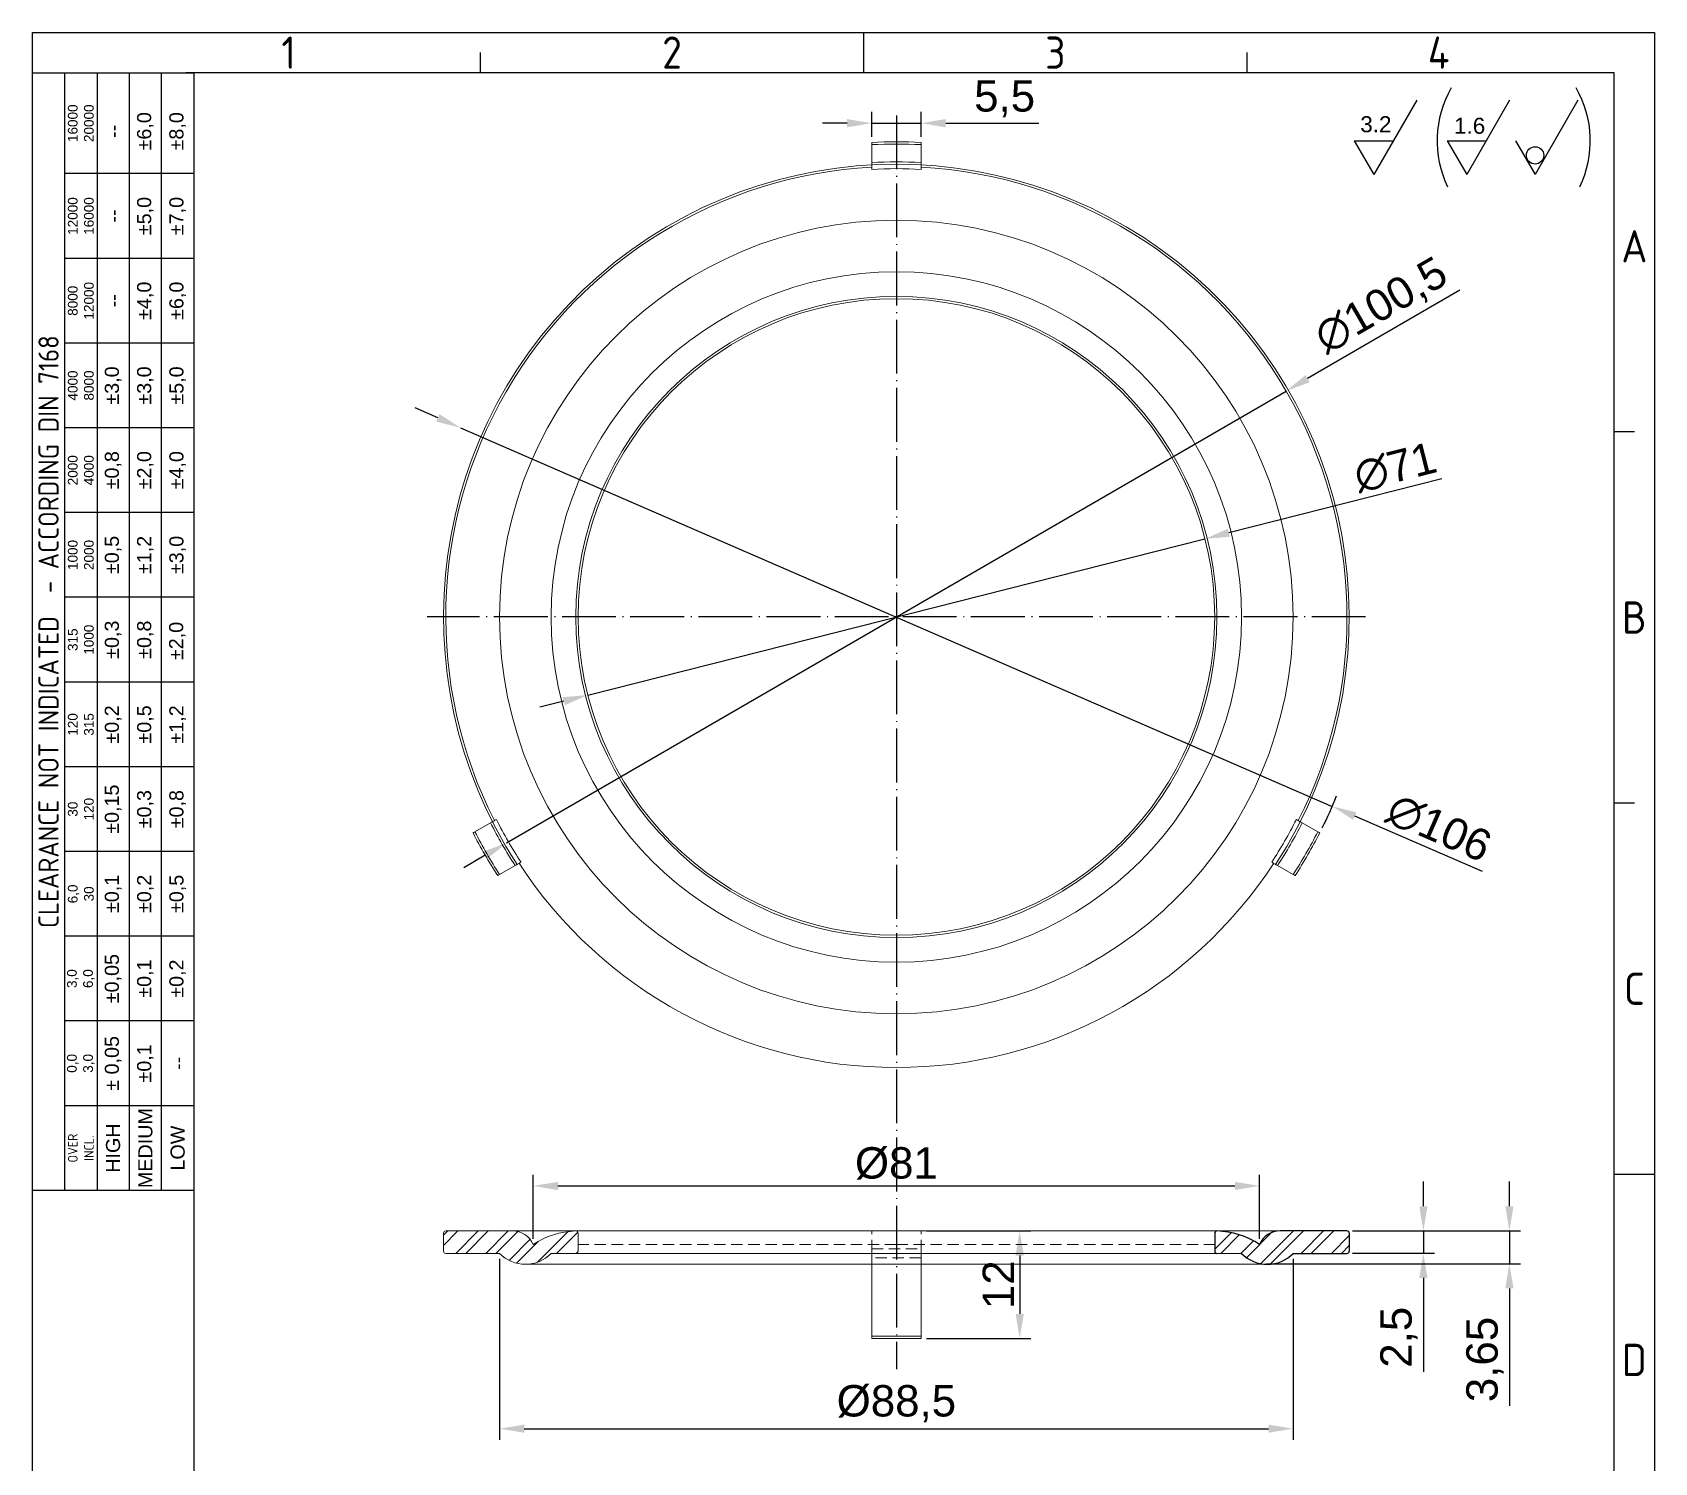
# Model space of a CAD drawing. Header units: millimetres. Extents: x 4510 to 4691, y 1198 to 1451.
# Drawn here: x 4510.4 to 4691.3, y 1291.3 to 1450.8 of the extents above; entities that cross this region are included whole.
import ezdxf
from ezdxf.enums import TextEntityAlignment as Align

# ---------------------------------------------------------------- set-up
doc = ezdxf.new("R2010")
doc.units = ezdxf.units.MM
doc.linetypes.add('ACAD_ISO04W100', pattern=[30, 24, -3, 0, -3])
doc.linetypes.add('HIDDEN', pattern=[1.905, 1.27, -0.635])
doc.layers.add('AM_4', color=1, linetype='ACAD_ISO04W100', lineweight=25)
doc.layers.add('AM_5', color=3, linetype='Continuous', lineweight=25)
doc.styles.add('ACISOTS', font='isocp.shx', dxfattribs={"height": 1})
doc.styles.get("Standard").update_dxf_attribs({"font": 'arial.ttf'})
doc.dimstyles.new('ISO-25', dxfattribs={"dimtxt": 3.5, "dimasz": 2.75, "dimexe": 1.25, "dimexo": 0.625, "dimtad": 1, "dimtxsty": 'Standard', "dimcen": 2.5, "dimadec": 0, "dimazin": 0, "dimtfac": 1, "dimtmove": 0, "dimatfit": 3, "dimfxl": 1, "dimarcsym": 0})

# ---------------------------------------------------------------- blocks, each defined once
blk = doc.blocks.new('*D18')
at = {"layer": 'AM_5', "color": 0, "lineweight": -2, "ltscale": 0.25, "transparency": 16777216}
for p, q in [((4604.03, 1439.16), (4604.03, 1441.93)), ((4609.53, 1439.16), (4609.53, 1441.93)), ((4601.28, 1440.68), (4598.53, 1440.68)), ((4604.03, 1440.68), (4609.53, 1440.68)), ((4612.28, 1440.68), (4622.67, 1440.68))]:
    blk.add_line(p, q, dxfattribs=at)
at = {"layer": 'AM_5', "color": 0, "ltscale": 0.25, "transparency": 16777216}
for points in [[(4601.28, 1441.14), (4601.28, 1440.22), (4604.03, 1440.68)], [(4612.28, 1441.14), (4612.28, 1440.22), (4609.53, 1440.68)]]:
    blk.add_solid(points, dxfattribs=at)
at = {"layer": 'Defpoints', "color": 0, "ltscale": 0.25, "transparency": 16777216}
for p in [(4609.53, 1440.68), (4604.03, 1438.54), (4609.53, 1438.54)]:
    blk.add_point(p, dxfattribs=at)
at = {"layer": 'AM_5', "color": 0, "ltscale": 0.25, "transparency": 16777216, "insert": (4618.85, 1443.4), "char_height": 3.5, "attachment_point": 5}
blk.add_mtext('5,5', dxfattribs=at)
blk = doc.blocks.new('*D19')
at = {"layer": 'AM_5', "color": 0, "lineweight": -2, "ltscale": 0.25, "transparency": 16777216}
for p, q in [((4669.63, 1422.04), (4652.63, 1412.19)), ((4563.3, 1360.41), (4650.25, 1410.81)), ((4560.92, 1359.03), (4558.54, 1357.65))]:
    blk.add_line(p, q, dxfattribs=at)
at = {"layer": 'AM_5', "color": 0, "ltscale": 0.25, "transparency": 16777216}
for points in [[(4652.4, 1412.58), (4652.86, 1411.79), (4650.25, 1410.81)], [(4560.69, 1359.43), (4561.15, 1358.63), (4563.3, 1360.41)]]:
    blk.add_solid(points, dxfattribs=at)
at = {"layer": 'Defpoints', "color": 0, "ltscale": 0.25, "transparency": 16777216}
for p in [(4650.25, 1410.81), (4563.3, 1360.41)]:
    blk.add_point(p, dxfattribs=at)
at = {"layer": 'AM_5', "color": 0, "ltscale": 0.25, "transparency": 16777216, "insert": (4660.92, 1420.21), "char_height": 3.5, "attachment_point": 5, "rotation": 30.0966}
blk.add_mtext('∅100,5', dxfattribs=at)
blk = doc.blocks.new('*D20')
at = {"layer": 'AM_5', "color": 0, "lineweight": -2, "ltscale": 0.25, "transparency": 16777216}
for p, q in [((4667.59, 1401), (4643.86, 1394.99)), ((4572.36, 1376.9), (4641.19, 1394.32)), ((4569.69, 1376.23), (4567.03, 1375.55))]:
    blk.add_line(p, q, dxfattribs=at)
at = {"layer": 'AM_5', "color": 0, "ltscale": 0.25, "transparency": 16777216}
for points in [[(4643.74, 1395.44), (4643.97, 1394.55), (4641.19, 1394.32)], [(4569.58, 1376.67), (4569.81, 1375.78), (4572.36, 1376.9)]]:
    blk.add_solid(points, dxfattribs=at)
at = {"layer": 'Defpoints', "color": 0, "ltscale": 0.25, "transparency": 16777216}
for p in [(4641.19, 1394.32), (4572.36, 1376.9)]:
    blk.add_point(p, dxfattribs=at)
at = {"layer": 'AM_5', "color": 0, "ltscale": 0.25, "transparency": 16777216, "insert": (4662.42, 1402.28), "char_height": 3.5, "attachment_point": 5, "rotation": 14.1996}
blk.add_mtext('∅71', dxfattribs=at)
blk = doc.blocks.new('*D21')
at = {"layer": 'AM_5', "color": 0, "lineweight": -2, "ltscale": 0.25, "transparency": 16777216}
for p, q in [((4562.53, 1314.01), (4562.53, 1293.83)), ((4651.03, 1314.01), (4651.03, 1293.83)), ((4565.28, 1295.08), (4648.28, 1295.08))]:
    blk.add_line(p, q, dxfattribs=at)
at = {"layer": 'AM_5', "color": 0, "ltscale": 0.25, "transparency": 16777216}
for points in [[(4565.28, 1295.54), (4565.28, 1294.63), (4562.53, 1295.08)], [(4648.28, 1295.54), (4648.28, 1294.63), (4651.03, 1295.08)]]:
    blk.add_solid(points, dxfattribs=at)
at = {"layer": 'Defpoints', "color": 0, "ltscale": 0.25, "transparency": 16777216}
for p in [(4562.53, 1314.64), (4651.03, 1314.64), (4651.03, 1295.08)]:
    blk.add_point(p, dxfattribs=at)
at = {"layer": 'AM_5', "color": 0, "ltscale": 0.25, "transparency": 16777216, "insert": (4606.78, 1297.87), "char_height": 3.5, "attachment_point": 5}
blk.add_mtext('%%c88,5', dxfattribs=at)
blk = doc.blocks.new('*D22')
at = {"layer": 'AM_5', "color": 0, "lineweight": -2, "ltscale": 0.25, "transparency": 16777216}
for p, q in [((4610.15, 1317.14), (4621.78, 1317.14)), ((4620.53, 1314.39), (4620.53, 1307.89)), ((4610.15, 1305.14), (4621.78, 1305.14))]:
    blk.add_line(p, q, dxfattribs=at)
at = {"layer": 'AM_5', "color": 0, "ltscale": 0.25, "transparency": 16777216}
for points in [[(4620.07, 1314.39), (4620.99, 1314.39), (4620.53, 1317.14)], [(4620.07, 1307.89), (4620.99, 1307.89), (4620.53, 1305.14)]]:
    blk.add_solid(points, dxfattribs=at)
at = {"layer": 'Defpoints', "color": 0, "ltscale": 0.25, "transparency": 16777216}
for p in [(4609.53, 1317.14), (4609.53, 1305.14), (4620.53, 1305.14)]:
    blk.add_point(p, dxfattribs=at)
at = {"layer": 'AM_5', "color": 0, "ltscale": 0.25, "transparency": 16777216, "insert": (4618.15, 1311.14), "char_height": 3.5, "attachment_point": 5, "rotation": 90}
blk.add_mtext('12', dxfattribs=at)
blk = doc.blocks.new('*D23')
at = {"layer": 'AM_5', "color": 0, "lineweight": -2, "ltscale": 0.25, "transparency": 16777216}
for p, q in [((4665.55, 1319.89), (4665.55, 1322.64)), ((4657.65, 1317.14), (4666.8, 1317.14)), ((4665.55, 1317.14), (4665.55, 1314.64)), ((4657.65, 1314.64), (4666.8, 1314.64)), ((4665.55, 1311.89), (4665.55, 1301.43))]:
    blk.add_line(p, q, dxfattribs=at)
at = {"layer": 'AM_5', "color": 0, "ltscale": 0.25, "transparency": 16777216}
for points in [[(4665.09, 1319.89), (4666.01, 1319.89), (4665.55, 1317.14)], [(4665.09, 1311.89), (4666.01, 1311.89), (4665.55, 1314.64)]]:
    blk.add_solid(points, dxfattribs=at)
at = {"layer": 'Defpoints', "color": 0, "ltscale": 0.25, "transparency": 16777216}
for p in [(4657.03, 1317.14), (4657.03, 1314.64), (4665.55, 1314.64)]:
    blk.add_point(p, dxfattribs=at)
at = {"layer": 'AM_5', "color": 0, "ltscale": 0.25, "transparency": 16777216, "insert": (4662.82, 1305.28), "char_height": 3.5, "attachment_point": 5, "rotation": 90}
blk.add_mtext('2,5', dxfattribs=at)
blk = doc.blocks.new('*D24')
at = {"layer": 'AM_5', "color": 0, "lineweight": -2, "ltscale": 0.25, "transparency": 16777216}
for p, q in [((4675.14, 1319.89), (4675.14, 1322.64)), ((4666.17, 1317.14), (4676.39, 1317.14)), ((4675.14, 1317.14), (4675.14, 1313.48)), ((4648.03, 1313.48), (4676.39, 1313.48)), ((4675.14, 1310.73), (4675.14, 1297.62))]:
    blk.add_line(p, q, dxfattribs=at)
at = {"layer": 'AM_5', "color": 0, "ltscale": 0.25, "transparency": 16777216}
for points in [[(4674.68, 1319.89), (4675.6, 1319.89), (4675.14, 1317.14)], [(4674.68, 1310.73), (4675.6, 1310.73), (4675.14, 1313.48)]]:
    blk.add_solid(points, dxfattribs=at)
at = {"layer": 'Defpoints', "color": 0, "ltscale": 0.25, "transparency": 16777216}
for p in [(4665.55, 1317.14), (4647.4, 1313.48), (4675.14, 1313.48)]:
    blk.add_point(p, dxfattribs=at)
at = {"layer": 'AM_5', "color": 0, "ltscale": 0.25, "transparency": 16777216, "insert": (4672.41, 1302.8), "char_height": 3.5, "attachment_point": 5, "rotation": 90}
blk.add_mtext('3,65', dxfattribs=at)
blk = doc.blocks.new('*D25')
at = {"layer": 'AM_5', "color": 0, "lineweight": -2, "ltscale": 0.25, "transparency": 16777216}
for p, q in [((4566.28, 1316.26), (4566.28, 1323.41)), ((4647.28, 1316.26), (4647.28, 1323.41)), ((4569.03, 1322.16), (4644.53, 1322.16))]:
    blk.add_line(p, q, dxfattribs=at)
at = {"layer": 'AM_5', "color": 0, "ltscale": 0.25, "transparency": 16777216}
for points in [[(4569.03, 1322.61), (4569.03, 1321.7), (4566.28, 1322.16)], [(4644.53, 1322.61), (4644.53, 1321.7), (4647.28, 1322.16)]]:
    blk.add_solid(points, dxfattribs=at)
at = {"layer": 'Defpoints', "color": 0, "ltscale": 0.25, "transparency": 16777216}
for p in [(4647.28, 1322.16), (4566.28, 1315.64), (4647.28, 1315.64)]:
    blk.add_point(p, dxfattribs=at)
at = {"layer": 'AM_5', "color": 0, "ltscale": 0.25, "transparency": 16777216, "insert": (4606.78, 1324.66), "char_height": 3.5, "attachment_point": 5}
blk.add_mtext('%%c81', dxfattribs=at)
blk = doc.blocks.new('*D26')
at = {"layer": 'AM_5', "color": 0, "lineweight": -2, "ltscale": 0.25, "transparency": 16777216}
for p, q in [((4555.64, 1407.82), (4553.12, 1408.92)), ((4558.16, 1406.72), (4655.39, 1364.49)), ((4672.16, 1357.21), (4657.91, 1363.4))]:
    blk.add_line(p, q, dxfattribs=at)
blk.add_arc((4606.78, 1385.61), 53, 333.6499, 337.872, dxfattribs=at)
at = {"layer": 'AM_5', "color": 0, "ltscale": 0.25, "transparency": 16777216}
for points in [[(4555.82, 1408.24), (4555.46, 1407.4), (4558.16, 1406.72)], [(4658.09, 1363.82), (4657.73, 1362.98), (4655.39, 1364.49)]]:
    blk.add_solid(points, dxfattribs=at)
at = {"layer": 'Defpoints', "color": 0, "ltscale": 0.25, "transparency": 16777216}
for p in [(4558.16, 1406.72), (4655.39, 1364.49)]:
    blk.add_point(p, dxfattribs=at)
at = {"layer": 'AM_5', "color": 0, "ltscale": 0.25, "transparency": 16777216, "insert": (4667.3, 1362.06), "char_height": 3.5, "attachment_point": 5, "rotation": 336.5207}
blk.add_mtext('∅106', dxfattribs=at)

msp = doc.modelspace()

# ---------------------------------------------------------------- linework, layer by layer
at = {"color": 135, "lineweight": 25}
for p, q in [((4510.431, 1197.901), (4510.431, 1450.801)), ((4510.431, 1450.801), (4691.331, 1450.801)), ((4603.131, 1446.301), (4603.131, 1450.801)), ((4691.331, 1450.801), (4691.331, 1197.901)), ((4560.381, 1446.301), (4560.381, 1448.551)), ((4645.881, 1446.301), (4645.881, 1448.551)), ((4514.031, 1321.651), (4514.031, 1446.301)), ((4517.631, 1446.301), (4517.631, 1321.651)), ((4521.231, 1446.301), (4521.231, 1321.651)), ((4524.831, 1321.651), (4524.831, 1446.301)), ((4528.431, 1435.051), (4514.031, 1435.051)), ((4528.431, 1425.601), (4514.031, 1425.601)), ((4528.431, 1416.151), (4514.031, 1416.151)), ((4528.431, 1406.701), (4514.031, 1406.701)), ((4689.081, 1406.251), (4686.831, 1406.251)), ((4528.431, 1397.251), (4514.031, 1397.251)), ((4528.431, 1387.801), (4514.031, 1387.801)), ((4528.431, 1378.351), (4514.031, 1378.351)), ((4528.431, 1368.901), (4514.031, 1368.901)), ((4689.081, 1364.851), (4686.831, 1364.851)), ((4528.431, 1359.451), (4514.031, 1359.451)), ((4528.431, 1350.001), (4514.031, 1350.001)), ((4528.431, 1340.551), (4514.031, 1340.551)), ((4528.431, 1331.101), (4514.031, 1331.101)), ((4686.831, 1323.451), (4691.331, 1323.451))]:
    msp.add_line(p, q, dxfattribs=at)
for p, q in [((4686.831, 1446.301), (4527.531, 1446.301)), ((4528.431, 1446.301), (4528.431, 1202.401)), ((4686.831, 1202.401), (4686.831, 1446.301))]:
    msp.add_line(p, q)
at = {"color": 7, "linetype": 'Continuous', "lineweight": 15}
for p, q in [((4604.026, 1438.287), (4604.026, 1436.284)), ((4609.526, 1438.287), (4609.526, 1436.284)), ((4559.78, 1361.651), (4561.514, 1362.652)), ((4653.771, 1361.651), (4652.037, 1362.652)), ((4562.53, 1356.888), (4564.264, 1357.889)), ((4651.021, 1356.888), (4649.287, 1357.889)), ((4556.526, 1317.135), (4561.296, 1317.135)), ((4561.298, 1317.135), (4606.776, 1317.135)), ((4649.567, 1317.135), (4606.776, 1317.135)), ((4556.276, 1316.885), (4556.276, 1314.885)), ((4562.526, 1314.635), (4556.526, 1314.635)), ((4565.401, 1313.416), (4606.776, 1313.416)), ((4606.776, 1314.635), (4568.276, 1314.635)), ((4604.026, 1305.385), (4604.026, 1314.135)), ((4606.776, 1314.635), (4645.276, 1314.635)), ((4648.151, 1313.416), (4606.776, 1313.416)), ((4609.526, 1305.385), (4609.526, 1314.135)), ((4609.526, 1305.385), (4604.026, 1305.385)), ((4609.526, 1305.135), (4604.026, 1305.135))]:
    msp.add_line(p, q, dxfattribs=at)
at = {"color": 7, "linetype": 'HIDDEN', "lineweight": 0}
for p, q in [((4606.776, 1317.131), (4571.021, 1317.131)), ((4606.776, 1317.131), (4571.026, 1317.131)), ((4606.776, 1317.131), (4642.53, 1317.131)), ((4606.776, 1317.131), (4642.526, 1317.131)), ((4606.776, 1315.635), (4571.276, 1315.635)), ((4604.026, 1314.885), (4604.026, 1316.885)), ((4606.776, 1315.635), (4642.276, 1315.635)), ((4609.526, 1314.885), (4609.526, 1316.885)), ((4604.026, 1315.135), (4609.526, 1315.135)), ((4609.526, 1314.135), (4604.026, 1314.135))]:
    msp.add_line(p, q, dxfattribs=at)
at = {"color": 7}
for p, q in [((4657.026, 1317.135), (4649.567, 1317.135)), ((4642.276, 1316.881), (4642.276, 1314.885)), ((4657.276, 1316.885), (4657.276, 1314.885)), ((4651.026, 1314.635), (4657.026, 1314.635))]:
    msp.add_line(p, q, dxfattribs=at)
at = {"color": 7, "linetype": 'ByBlock', "lineweight": 0}
msp.add_line((4571.276, 1316.881), (4571.276, 1314.885), dxfattribs=at)
at = {"color": 135, "lineweight": 25}
msp.add_lwpolyline([(4528.431, 1446.301), (4528.431, 1321.651), (4510.431, 1321.651), (4510.431, 1446.301)], close=True, dxfattribs=at)
at = {"color": 7, "linetype": 'Continuous', "lineweight": 15}
for radius in [44.25, 38.5, 35.75, 35.5]:
    msp.add_circle((4606.776, 1385.609), radius, dxfattribs=at)
for centre, radius, start, end in [((4606.776, 1385.609), 53, 87.02577, 92.97423), ((4606.776, 1385.609), 52.75, 87.01166, 92.98834), ((4606.776, 1385.609), 50.75, 86.89378, 93.10622), ((4606.776, 1385.609), 50.5, 326.87839, 213.12161), ((4606.776, 1385.609), 50.25, 93.13716, 206.86284), ((4606.776, 1385.609), 50, 86.84714, 93.15286), ((4606.776, 1385.609), 50.25, 333.13716, 86.86284), ((4606.776, 1385.609), 50.75, 206.89378, 213.10622), ((4606.776, 1385.609), 50, 206.84714, 213.15286), ((4606.776, 1385.609), 50, 326.84714, 333.15286), ((4606.776, 1385.609), 50.75, 326.89378, 333.10622), ((4606.776, 1385.609), 53, 207.02577, 212.97423), ((4606.776, 1385.609), 52.75, 207.01166, 212.98834), ((4606.776, 1385.609), 52.75, 327.01166, 332.98834), ((4606.776, 1385.609), 53, 327.02577, 332.97423), ((4606.776, 1385.609), 50.25, 213.13716, 326.86284), ((4556.526, 1316.885), 0.25, 90, 180), ((4556.526, 1314.885), 0.25, 180, 270), ((4565.401, 1317.416), 4, 224.04863, 315.95137)]:
    msp.add_arc(centre, radius, start, end, dxfattribs=at)
at = {"color": 7, "linetype": 'ByBlock', "lineweight": 0}
for centre, radius, start, end in [((4563.984, 1314.635), 2.5, 23.57818, 90), ((4571.294, 1307.991), 9.145, 91.72895, 123.28346), ((4571.026, 1316.881), 0.25, 90, 91.72895), ((4571.026, 1316.881), 0.25, 0, 90), ((4571.026, 1314.885), 0.25, 270, 0)]:
    msp.add_arc(centre, radius, start, end, dxfattribs=at)
at = {"color": 7}
for centre, radius, start, end in [((4642.526, 1316.881), 0.25, 90, 180), ((4642.526, 1316.881), 0.25, 88.27105, 90), ((4642.257, 1307.991), 9.145, 56.71654, 88.27105), ((4649.567, 1314.635), 2.5, 90, 156.42182), ((4657.026, 1316.885), 0.25, 0, 90), ((4642.526, 1314.885), 0.25, 180, 270), ((4648.151, 1317.393), 3.984, 223.80515, 316.19485), ((4657.026, 1314.885), 0.25, 270, 0)]:
    msp.add_arc(centre, radius, start, end, dxfattribs=at)
at = {"color": 7, "linetype": 'Continuous', "lineweight": 15}
for points in [[(4604.026, 1438.287), (4604.026, 1438.353), (4604.026, 1438.417), (4604.026, 1438.51), (4604.026, 1438.537), (4604.026, 1438.537)], [(4609.526, 1438.537), (4609.526, 1438.537), (4609.526, 1438.51), (4609.526, 1438.418), (4609.526, 1438.353), (4609.526, 1438.287)], [(4604.026, 1436.034), (4604.026, 1436.034), (4604.026, 1436.061), (4604.026, 1436.153), (4604.026, 1436.218), (4604.026, 1436.284)], [(4604.026, 1435.533), (4604.026, 1435.665), (4604.026, 1435.794), (4604.026, 1435.979), (4604.026, 1436.034), (4604.026, 1436.034)], [(4609.526, 1436.284), (4609.526, 1436.218), (4609.526, 1436.153), (4609.526, 1436.061), (4609.526, 1436.034), (4609.526, 1436.034)], [(4609.526, 1436.034), (4609.526, 1436.034), (4609.526, 1435.979), (4609.526, 1435.795), (4609.526, 1435.665), (4609.526, 1435.533)], [(4561.514, 1362.652), (4561.572, 1362.685), (4561.628, 1362.718), (4561.708, 1362.764), (4561.731, 1362.778), (4561.731, 1362.778)], [(4561.731, 1362.778), (4561.731, 1362.778), (4561.778, 1362.805), (4561.938, 1362.897), (4562.05, 1362.962), (4562.165, 1363.028)], [(4651.386, 1363.028), (4651.501, 1362.962), (4651.613, 1362.897), (4651.773, 1362.805), (4651.82, 1362.778), (4651.82, 1362.778)], [(4651.82, 1362.778), (4651.82, 1362.778), (4651.843, 1362.764), (4651.923, 1362.718), (4651.98, 1362.685), (4652.037, 1362.652)], [(4559.563, 1361.526), (4559.563, 1361.526), (4559.587, 1361.539), (4559.667, 1361.586), (4559.723, 1361.618), (4559.78, 1361.651)], [(4653.771, 1361.651), (4653.828, 1361.618), (4653.884, 1361.586), (4653.964, 1361.539), (4653.988, 1361.526), (4653.988, 1361.526)], [(4562.53, 1356.888), (4562.473, 1356.855), (4562.417, 1356.822), (4562.337, 1356.776), (4562.313, 1356.763), (4562.313, 1356.763)], [(4564.481, 1358.014), (4564.481, 1358.014), (4564.458, 1358.001), (4564.378, 1357.955), (4564.322, 1357.922), (4564.264, 1357.889)], [(4564.915, 1358.265), (4564.8, 1358.199), (4564.688, 1358.134), (4564.528, 1358.042), (4564.481, 1358.014), (4564.481, 1358.014)], [(4649.07, 1358.014), (4649.07, 1358.014), (4649.023, 1358.042), (4648.863, 1358.134), (4648.751, 1358.199), (4648.636, 1358.265)], [(4649.287, 1357.889), (4649.23, 1357.922), (4649.174, 1357.955), (4649.094, 1358.001), (4649.07, 1358.014), (4649.07, 1358.014)], [(4651.238, 1356.763), (4651.238, 1356.763), (4651.215, 1356.776), (4651.135, 1356.822), (4651.078, 1356.855), (4651.021, 1356.888)], [(4604.026, 1305.135), (4604.026, 1305.135), (4604.026, 1305.162), (4604.026, 1305.254), (4604.026, 1305.319), (4604.026, 1305.385)], [(4609.526, 1305.385), (4609.526, 1305.319), (4609.526, 1305.255), (4609.526, 1305.162), (4609.526, 1305.135), (4609.526, 1305.135)]]:
    msp.add_open_spline(points, degree=3, knots=[0, 0, 0, 0, 0.5, 0.5, 1, 1, 1, 1], dxfattribs=at)
at = {"color": 7, "linetype": 'HIDDEN', "lineweight": 0}
for points in [[(4604.026, 1316.885), (4604.026, 1316.951), (4604.026, 1317.016), (4604.026, 1317.108), (4604.026, 1317.135), (4604.026, 1317.135)], [(4609.526, 1317.135), (4609.526, 1317.135), (4609.526, 1317.108), (4609.526, 1317.016), (4609.526, 1316.951), (4609.526, 1316.885)], [(4604.026, 1314.635), (4604.026, 1314.635), (4604.026, 1314.662), (4604.026, 1314.754), (4604.026, 1314.819), (4604.026, 1314.885)], [(4604.026, 1314.135), (4604.026, 1314.267), (4604.026, 1314.397), (4604.026, 1314.581), (4604.026, 1314.635), (4604.026, 1314.635)], [(4609.526, 1314.885), (4609.526, 1314.819), (4609.526, 1314.755), (4609.526, 1314.662), (4609.526, 1314.635), (4609.526, 1314.635)], [(4609.526, 1314.635), (4609.526, 1314.635), (4609.526, 1314.581), (4609.526, 1314.397), (4609.526, 1314.267), (4609.526, 1314.135)]]:
    msp.add_open_spline(points, degree=3, knots=[0, 0, 0, 0, 0.5, 0.5, 1, 1, 1, 1], dxfattribs=at)
at = {"layer": 'AM_4', "ltscale": 0.25}
for p, q in [((4606.776, 1441.554), (4606.776, 1301.733)), ((4659.099, 1385.609), (4554.452, 1385.609))]:
    msp.add_line(p, q, dxfattribs=at)
at = {"layer": 'AM_5'}
for p, q in [((4664.803, 1443.246), (4660.018, 1434.957)), ((4675.167, 1443.246), (4670.381, 1434.957)), ((4682.787, 1443.246), (4678.001, 1434.957)), ((4657.843, 1438.725), (4662.193, 1438.725)), ((4657.843, 1438.725), (4660.018, 1434.957)), ((4668.206, 1438.725), (4672.556, 1438.725)), ((4668.206, 1438.725), (4670.381, 1434.957)), ((4675.826, 1438.725), (4678.001, 1434.957))]:
    msp.add_line(p, q, dxfattribs=at)
at = {"layer": 'AM_5', "ltscale": 0.25}
for p, q in [((4556.276, 1316.648), (4556.763, 1317.135)), ((4556.276, 1315.526), (4557.885, 1317.135)), ((4557.63, 1314.635), (4560.13, 1317.135)), ((4558.753, 1314.635), (4561.253, 1317.135)), ((4560.998, 1314.635), (4563.498, 1317.135)), ((4562.12, 1314.635), (4564.554, 1317.069)), ((4566.748, 1313.65), (4570.163, 1317.065)), ((4568.856, 1314.635), (4571.236, 1317.016)), ((4645.83, 1314.155), (4648.81, 1317.135)), ((4647.4, 1313.48), (4651.055, 1317.135)), ((4648.464, 1313.421), (4652.178, 1317.135)), ((4651.923, 1314.635), (4654.423, 1317.135)), ((4653.045, 1314.635), (4655.545, 1317.135)), ((4563.583, 1313.853), (4565.932, 1316.202)), ((4564.397, 1313.544), (4566.817, 1315.965)), ((4642.276, 1315.091), (4644.127, 1316.942)), ((4642.943, 1314.635), (4645.016, 1316.709)), ((4645.188, 1314.635), (4646.594, 1316.042)), ((4655.291, 1314.635), (4657.276, 1316.62)), ((4656.413, 1314.635), (4657.276, 1315.498)), ((4571.119, 1314.653), (4571.258, 1314.792))]:
    msp.add_line(p, q, dxfattribs=at)
at = {"layer": 'AM_5'}
msp.add_circle((4678.01, 1437.092), 0.965, dxfattribs=at)
for centre, start, end in [((4678.788, 1438.716), 149.81687, 205.95777), ((4672.456, 1438.716), 334.04223, 30.18313)]:
    msp.add_arc(centre, 11.714, start, end, dxfattribs=at)

# ---------------------------------------------------------------- texts
at = {"color": 135, "lineweight": 25, "style": 'ACISOTS'}
for s, p in [('1', (4539.006, 1448.551)), ('2', (4581.756, 1448.551)), ('3', (4624.506, 1448.551)), ('4', (4667.256, 1448.551)), ('A', (4689.081, 1426.951)), ('B', (4689.081, 1385.551)), ('C', (4689.081, 1344.151)), ('D', (4689.081, 1302.751))]:
    msp.add_text(s, height=3.6, dxfattribs=at).set_placement(p, align=Align.MIDDLE)
at = {"color": 135, "lineweight": 25, "attachment_point": 5, "rotation": 90}
for s, insert, char_height, width in [('16000\\P20000', (4515.831, 1440.676), 1.08, 11.25), ('±6,0', (4523.031, 1439.776), 1.575, 9.45), ('±8,0', (4526.631, 1439.776), 1.575, 9.45), ('--', (4519.431, 1439.776), 1.575, 9.45), ('12000\\P16000', (4515.831, 1430.326), 1.08, 9.45), ('--', (4519.431, 1430.326), 1.575, 9.45), ('±5,0', (4523.031, 1430.326), 1.575, 9.45), ('±7,0', (4526.631, 1430.326), 1.575, 9.45), ('8000\\P12000', (4515.831, 1420.876), 1.08, 9.45), ('±4,0', (4523.031, 1420.876), 1.575, 9.45), ('±6,0', (4526.631, 1420.876), 1.575, 9.45), ('--', (4519.431, 1420.876), 1.575, 9.45), ('{\\Fisocp.shx|c0;CLEARANCE NOT INDICATED  - ACCORDING DIN 7168}', (4512.231, 1383.976), 2.25, 124.65), ('4000\\P8000', (4515.831, 1411.426), 1.08, 9.45), ('±3,0', (4519.431, 1411.426), 1.575, 9.45), ('±3,0', (4523.031, 1411.426), 1.575, 9.45), ('±5,0', (4526.631, 1411.426), 1.575, 9.45), ('±0,8', (4519.431, 1401.976), 1.575, 9.45), ('±2,0', (4523.031, 1401.976), 1.575, 9.45), ('±4,0', (4526.631, 1401.976), 1.575, 9.45), ('2000\\P4000', (4515.831, 1401.976), 1.08, 9.45), ('1000\\P2000', (4515.831, 1392.526), 1.08, 9.45), ('±0,5', (4519.431, 1392.526), 1.575, 9.45), ('±1,2', (4523.031, 1392.526), 1.575, 9.45), ('±3,0', (4526.631, 1392.526), 1.575, 9.45), ('315\\P1000', (4515.831, 1383.076), 1.08, 9.45), ('±0,3', (4519.431, 1383.076), 1.575, 9.45), ('±0,8', (4523.031, 1383.076), 1.575, 9.45), ('±2,0', (4526.601, 1382.935), 1.575, 9.45), ('±0,2', (4519.431, 1373.626), 1.575, 9.45), ('±0,5', (4523.031, 1373.626), 1.575, 9.45), ('±1,2', (4526.631, 1373.626), 1.575, 9.45), ('120\\P315', (4515.831, 1373.626), 1.08, 9.45), ('±0,15', (4519.431, 1364.176), 1.575, 9.45), ('±0,3', (4523.031, 1364.176), 1.575, 9.45), ('±0,8', (4526.631, 1364.176), 1.575, 9.45), ('30\\P120', (4515.831, 1364.176), 1.08, 9.45), ('±0,1', (4519.431, 1354.726), 1.575, 9.45), ('±0,5', (4526.631, 1354.726), 1.575, 9.45), ('6,0\\P30', (4515.831, 1354.726), 1.08, 9.45), ('±0,2', (4523.031, 1354.726), 1.575, 9.45), ('±0,05', (4519.431, 1345.276), 1.575, 9.45), ('3,0\\P6,0', (4515.831, 1345.276), 1.08, 9.45), ('±0,1', (4523.031, 1345.276), 1.575, 9.45), ('±0,2', (4526.631, 1345.276), 1.575, 9.45), ('± 0,05', (4519.431, 1335.826), 1.575, 9.45), ('\\pt4.79529;±0,1', (4523.031, 1335.826), 1.575, 9.45), ('0,0\\P3,0', (4515.831, 1335.826), 1.08, 9.45), ('--', (4526.631, 1335.826), 1.575, 9.45), ('MEDIUM', (4523.031, 1326.376), 1.575, 9.45), ('{\\Fisocp.shx|c0;OVER\\PINCL.}', (4515.831, 1326.376), 1.08, 9.45), ('HIGH', (4519.431, 1326.376), 1.575, 9.45), ('LOW', (4526.631, 1326.376), 1.575, 9.45)]:
    msp.add_mtext(s, dxfattribs=dict(at, insert=insert, char_height=char_height, width=width))
at = {"layer": 'AM_5', "char_height": 1.7903, "attachment_point": 1}
for s, insert in [('3.2', (4658.515, 1441.46)), ('1.6', (4668.972, 1441.287))]:
    msp.add_mtext_dynamic_manual_height_columns(s, width=18.23779, gutter_width=12.5, heights=[0], dxfattribs=dict(at, insert=insert))

# ---------------------------------------------------------------- dimensions: what is measured, and where the dimension line sits
at = {"layer": 'AM_5', "ltscale": 0.25}
dim = msp.add_linear_dim(base=(4609.526, 1440.683), p1=(4604.026, 1438.537), p2=(4609.526, 1438.537), dimstyle='ISO-25', dxfattribs=at)
dim.commit()
dim.dimension.update_dxf_attribs({"geometry": '*D18', "text_midpoint": (4618.85, 1443.404)})
for p1, p2, picture, middle in [((4563.3, 1360.41), (4650.251, 1410.807), '*D19', (4660.921, 1420.211)), ((4558.164, 1406.725), (4655.387, 1364.492), '*D26', (4667.297, 1362.056))]:
    dim = msp.add_diameter_dim_2p(p1=p1, p2=p2, dimstyle='ISO-25', dxfattribs=at)
    dim.commit()
    dim.dimension.update_dxf_attribs({"geometry": picture, "text_midpoint": middle})
dim = msp.add_diameter_dim_2p(p1=(4572.36, 1376.9), p2=(4641.191, 1394.317), dimstyle='ISO-25', dxfattribs=at)
dim.commit()
dim.dimension.update_dxf_attribs({"geometry": '*D20', "text_midpoint": (4663.033, 1399.843), "dimtype": 163})
for base, p1, p2, text, picture, middle in [((4647.276, 1322.155), (4566.276, 1315.635), (4647.276, 1315.635), '%%c81', '*D25', (4606.776, 1324.665)), ((4651.026, 1295.085), (4562.526, 1314.635), (4651.026, 1314.635), '%%c88,5', '*D21', (4606.776, 1297.87))]:
    dim = msp.add_linear_dim(base=base, p1=p1, p2=p2, text=text, dimstyle='ISO-25', dxfattribs=at)
    dim.commit()
    dim.dimension.update_dxf_attribs({"geometry": picture, "text_midpoint": middle})
for base, p1, p2, picture, middle in [((4675.1383, 1313.4804), (4665.5472, 1317.1353), (4647.4005, 1313.4804), '*D24', (4672.4099, 1302.7977)), ((4665.547, 1314.635), (4657.026, 1317.135), (4657.026, 1314.635), '*D23', (4662.819, 1305.281)), ((4620.531, 1305.135), (4609.526, 1317.135), (4609.526, 1305.135), '*D22', (4618.149, 1311.135))]:
    dim = msp.add_linear_dim(base=base, p1=p1, p2=p2, angle=90, dimstyle='ISO-25', dxfattribs=at)
    dim.commit()
    dim.dimension.update_dxf_attribs({"geometry": picture, "text_midpoint": middle})

doc.saveas('drawing.dxf')
